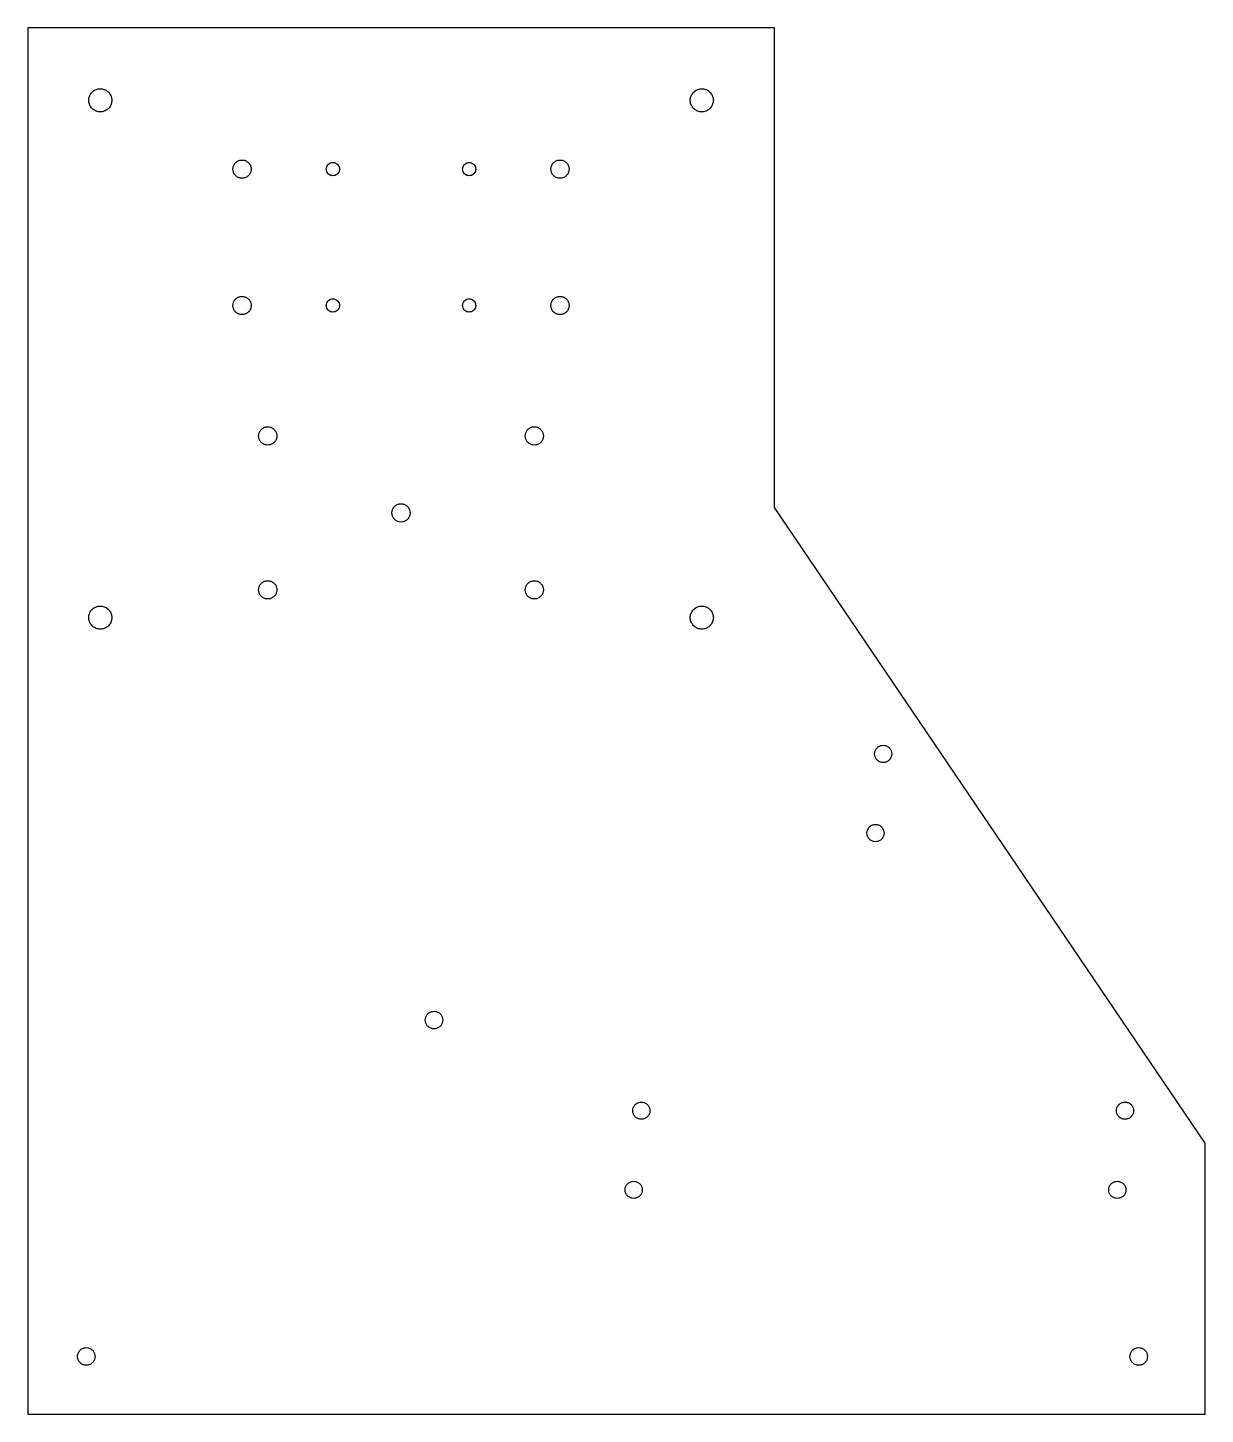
# Model space of a CAD drawing. Extents: x -85 to 183, y -205 to 110.
import ezdxf

# ---------------------------------------------------------------- set-up
doc = ezdxf.new("R2010")
doc.units = 0
doc.layers.get('0').update_dxf_attribs({"linetype": 'CONTINUOUS'})

msp = doc.modelspace()

# ---------------------------------------------------------------- linework, layer by layer
at = {"color": 7}
for points in [[(-84.9, -204.932055), (182.9, -204.932055), (182.9, -143.315048), (84.9, 1.210069), (84.9, 110.3), (-84.9, 110.3), (-84.9, -204.932055)], [(-65.775, 93.8), (-65.775, 93.8)], [(71.025, 93.8), (71.025, 93.8)], [(-34.075, 78.15), (-34.075, 78.15)], [(-14, 78.15), (-14, 78.15)], [(17, 78.15), (17, 78.15)], [(38.225, 78.15), (38.225, 78.15)], [(-34.075, 47.15), (-34.075, 47.15)], [(-14, 47.15), (-14, 47.15)], [(17, 47.15), (17, 47.15)], [(38.225, 47.15), (38.225, 47.15)], [(-28.235889, 17.5), (-28.235889, 17.5)], [(32.385889, 17.5), (32.385889, 17.5)], [(2.075, 0), (2.075, 0)], [(-28.235889, -17.5), (-28.235889, -17.5)], [(32.385889, -17.5), (32.385889, -17.5)], [(-65.775, -23.8), (-65.775, -23.8)], [(71.025, -23.8), (71.025, -23.8)], [(111.607902, -54.796914), (111.607902, -54.796914)], [(109.857896, -72.796907), (109.857896, -72.796907)], [(9.5, -115.3), (9.5, -115.3)], [(56.607899, -135.907948), (56.607899, -135.907948)], [(166.607899, -135.907948), (166.607899, -135.907948)], [(54.857904, -153.907912), (54.857904, -153.907912)], [(164.857901, -153.907997), (164.857901, -153.907997)], [(-69.580557, -191.787609), (-69.580557, -191.787609)], [(169.761668, -191.787609), (169.761668, -191.787609)]]:
    msp.add_lwpolyline(points, dxfattribs=at)
for points, knots in [([(-65.775, 93.8), (-65.806363, 94.106901), (-65.868641, 94.716311), (-66.351816, 95.521655), (-67.059266, 96.120407), (-67.93531, 96.437966), (-68.864891, 96.437966), (-69.739708, 96.120407), (-70.452057, 95.521655), (-70.917029, 94.716311), (-71.079375, 93.8), (-70.917029, 92.883689), (-70.452057, 92.078345), (-69.739708, 91.479593), (-68.864891, 91.162034), (-67.93531, 91.162034), (-67.059266, 91.479593), (-66.351816, 92.078345), (-65.868641, 92.883689), (-65.806363, 93.493099), (-65.775, 93.8)], [0, 0, 0, 0, 0.916031, 1.818952, 2.734983, 3.651014, 4.553934, 5.469965, 6.385996, 7.288917, 8.204948, 9.120979, 10.0239, 10.939931, 11.855962, 12.758883, 13.674914, 14.590944, 15.493866, 16.409896, 16.409896, 16.409896, 16.409896]), ([(71.025, 93.8), (70.993637, 94.106901), (70.931359, 94.716311), (70.448184, 95.521655), (69.740734, 96.120407), (68.86469, 96.437966), (67.935109, 96.437966), (67.060292, 96.120407), (66.347943, 95.521655), (65.882971, 94.716311), (65.720626, 93.8), (65.882971, 92.883689), (66.347943, 92.078345), (67.060292, 91.479593), (67.935109, 91.162034), (68.86469, 91.162034), (69.740734, 91.479593), (70.448184, 92.078345), (70.931359, 92.883689), (70.993637, 93.493099), (71.025, 93.8)], [0, 0, 0, 0, 0.916031, 1.818952, 2.734983, 3.651014, 4.553935, 5.469965, 6.385996, 7.288917, 8.204948, 9.120979, 10.0239, 10.939931, 11.855962, 12.758883, 13.674913, 14.590944, 15.493866, 16.409896, 16.409896, 16.409896, 16.409896]), ([(-34.075, 78.15), (-34.099792, 78.392598), (-34.149021, 78.874322), (-34.53096, 79.510927), (-35.090182, 79.984227), (-35.782674, 80.235249), (-36.517485, 80.235249), (-37.209007, 79.984227), (-37.772102, 79.510927), (-38.139652, 78.874322), (-38.267982, 78.15), (-38.139652, 77.425678), (-37.772102, 76.789073), (-37.209007, 76.315773), (-36.517485, 76.064751), (-35.782674, 76.064751), (-35.090182, 76.315773), (-34.53096, 76.789073), (-34.149021, 77.425678), (-34.099792, 77.907402), (-34.075, 78.15)], [0, 0, 0, 0, 0.724101, 1.437838, 2.161939, 2.886039, 3.599777, 4.323877, 5.047978, 5.761716, 6.485816, 7.209917, 7.923655, 8.647755, 9.371855, 10.085593, 10.809694, 11.533794, 12.247532, 12.971632, 12.971632, 12.971632, 12.971632]), ([(-14, 78.15), (-14.017856, 78.325429), (-14.053312, 78.673774), (-14.32936, 79.134182), (-14.733666, 79.476501), (-15.234388, 79.658063), (-15.765727, 79.658063), (-16.26575, 79.476501), (-16.672845, 79.134183), (-16.93853, 78.673774), (-17.030957, 78.15), (-16.93853, 77.626226), (-16.672845, 77.165817), (-16.26575, 76.823499), (-15.765727, 76.641937), (-15.234388, 76.641937), (-14.733666, 76.823499), (-14.32936, 77.165817), (-14.053312, 77.626226), (-14.017856, 77.974571), (-14, 78.15)], [0, 0, 0, 0, 0.52359, 1.039684, 1.563274, 2.086865, 2.602958, 3.126549, 3.650139, 4.166233, 4.689823, 5.213414, 5.729507, 6.253097, 6.776688, 7.292781, 7.816372, 8.339962, 8.856056, 9.379646, 9.379646, 9.379646, 9.379646]), ([(17, 78.15), (16.982144, 78.325429), (16.946688, 78.673774), (16.67064, 79.134183), (16.266334, 79.476501), (15.765612, 79.658063), (15.234273, 79.658063), (14.73425, 79.476501), (14.327155, 79.134182), (14.06147, 78.673774), (13.969043, 78.15), (14.06147, 77.626226), (14.327155, 77.165817), (14.73425, 76.823499), (15.234273, 76.641937), (15.765612, 76.641937), (16.266334, 76.823499), (16.67064, 77.165817), (16.946688, 77.626226), (16.982144, 77.974571), (17, 78.15)], [0, 0, 0, 0, 0.52359, 1.039684, 1.563274, 2.086865, 2.602958, 3.126549, 3.650139, 4.166233, 4.689823, 5.213413, 5.729507, 6.253097, 6.776688, 7.292781, 7.816372, 8.339962, 8.856056, 9.379646, 9.379646, 9.379646, 9.379646]), ([(38.225, 78.15), (38.200208, 78.392598), (38.150979, 78.874322), (37.76904, 79.510927), (37.209818, 79.984227), (36.517326, 80.235249), (35.782515, 80.235249), (35.090993, 79.984227), (34.527898, 79.510927), (34.160348, 78.874322), (34.032018, 78.15), (34.160348, 77.425678), (34.527898, 76.789073), (35.090993, 76.315773), (35.782515, 76.064751), (36.517326, 76.064751), (37.209818, 76.315773), (37.76904, 76.789073), (38.150979, 77.425678), (38.200208, 77.907402), (38.225, 78.15)], [0, 0, 0, 0, 0.724101, 1.437838, 2.161939, 2.886039, 3.599777, 4.323877, 5.047978, 5.761716, 6.485816, 7.209917, 7.923655, 8.647755, 9.371855, 10.085593, 10.809694, 11.533794, 12.247532, 12.971632, 12.971632, 12.971632, 12.971632]), ([(-34.075, 47.15), (-34.099792, 47.392598), (-34.149021, 47.874322), (-34.53096, 48.510927), (-35.090182, 48.984227), (-35.782674, 49.235249), (-36.517485, 49.235249), (-37.209007, 48.984227), (-37.772102, 48.510927), (-38.139652, 47.874322), (-38.267982, 47.15), (-38.139652, 46.425678), (-37.772102, 45.789073), (-37.209007, 45.315773), (-36.517485, 45.064751), (-35.782674, 45.064751), (-35.090182, 45.315773), (-34.53096, 45.789073), (-34.149021, 46.425678), (-34.099792, 46.907402), (-34.075, 47.15)], [0, 0, 0, 0, 0.724101, 1.437838, 2.161939, 2.886039, 3.599777, 4.323877, 5.047978, 5.761716, 6.485816, 7.209917, 7.923655, 8.647755, 9.371856, 10.085593, 10.809694, 11.533794, 12.247532, 12.971632, 12.971632, 12.971632, 12.971632]), ([(-14, 47.15), (-14.017856, 47.325428), (-14.053312, 47.673774), (-14.32936, 48.134182), (-14.733665, 48.476501), (-15.234387, 48.658063), (-15.765727, 48.658063), (-16.26575, 48.476501), (-16.672845, 48.134182), (-16.93853, 47.673773), (-17.030957, 47.15), (-16.93853, 46.626226), (-16.672845, 46.165817), (-16.26575, 45.823499), (-15.765727, 45.641937), (-15.234388, 45.641937), (-14.733666, 45.823498), (-14.32936, 46.165817), (-14.053312, 46.626226), (-14.017856, 46.974571), (-14, 47.15)], [0, 0, 0, 0, 0.52359, 1.039684, 1.563274, 2.086865, 2.602958, 3.126549, 3.65014, 4.166233, 4.689823, 5.213414, 5.729507, 6.253097, 6.776688, 7.292781, 7.816372, 8.339962, 8.856056, 9.379646, 9.379646, 9.379646, 9.379646]), ([(17, 47.15), (16.982144, 47.325428), (16.946688, 47.673773), (16.67064, 48.134182), (16.266334, 48.476501), (15.765612, 48.658063), (15.234273, 48.658063), (14.73425, 48.476501), (14.327155, 48.134182), (14.06147, 47.673774), (13.969043, 47.15), (14.06147, 46.626226), (14.327155, 46.165817), (14.73425, 45.823498), (15.234273, 45.641937), (15.765612, 45.641937), (16.266334, 45.823499), (16.67064, 46.165817), (16.946688, 46.626226), (16.982144, 46.974571), (17, 47.15)], [0, 0, 0, 0, 0.52359, 1.039684, 1.563274, 2.086865, 2.602958, 3.126549, 3.650139, 4.166233, 4.689823, 5.213413, 5.729507, 6.253097, 6.776688, 7.292781, 7.816372, 8.339962, 8.856056, 9.379646, 9.379646, 9.379646, 9.379646]), ([(38.225, 47.15), (38.200208, 47.392598), (38.150979, 47.874322), (37.76904, 48.510927), (37.209818, 48.984227), (36.517326, 49.235249), (35.782515, 49.235249), (35.090993, 48.984227), (34.527898, 48.510927), (34.160348, 47.874322), (34.032018, 47.15), (34.160348, 46.425678), (34.527898, 45.789073), (35.090993, 45.315773), (35.782515, 45.064751), (36.517326, 45.064751), (37.209818, 45.315773), (37.76904, 45.789073), (38.150979, 46.425678), (38.200208, 46.907402), (38.225, 47.15)], [0, 0, 0, 0, 0.724101, 1.437838, 2.161939, 2.886039, 3.599777, 4.323877, 5.047978, 5.761716, 6.485816, 7.209917, 7.923655, 8.647755, 9.371856, 10.085593, 10.809694, 11.533794, 12.247532, 12.971632, 12.971632, 12.971632, 12.971632]), ([(-28.235889, 17.5), (-28.260681, 17.742598), (-28.30991, 18.224322), (-28.691849, 18.860927), (-29.251071, 19.334227), (-29.943563, 19.585249), (-30.678374, 19.585249), (-31.369896, 19.334227), (-31.932991, 18.860927), (-32.300541, 18.224322), (-32.428871, 17.5), (-32.300541, 16.775678), (-31.932991, 16.139073), (-31.369896, 15.665773), (-30.678374, 15.414751), (-29.943563, 15.414751), (-29.251071, 15.665773), (-28.691849, 16.139073), (-28.30991, 16.775678), (-28.260681, 17.257402), (-28.235889, 17.5)], [0, 0, 0, 0, 0.724101, 1.437838, 2.161939, 2.886039, 3.599777, 4.323877, 5.047978, 5.761716, 6.485816, 7.209917, 7.923655, 8.647755, 9.371856, 10.085593, 10.809694, 11.533794, 12.247532, 12.971632, 12.971632, 12.971632, 12.971632]), ([(32.385889, 17.5), (32.361097, 17.742598), (32.311868, 18.224322), (31.929929, 18.860927), (31.370707, 19.334227), (30.678215, 19.585249), (29.943404, 19.585249), (29.251882, 19.334227), (28.688787, 18.860927), (28.321237, 18.224322), (28.192907, 17.5), (28.321237, 16.775678), (28.688787, 16.139073), (29.251882, 15.665773), (29.943404, 15.414751), (30.678215, 15.414751), (31.370707, 15.665773), (31.929929, 16.139073), (32.311868, 16.775678), (32.361097, 17.257402), (32.385889, 17.5)], [0, 0, 0, 0, 0.724101, 1.437838, 2.161939, 2.886039, 3.599777, 4.323877, 5.047978, 5.761716, 6.485816, 7.209917, 7.923655, 8.647755, 9.371856, 10.085593, 10.809694, 11.533794, 12.247532, 12.971632, 12.971632, 12.971632, 12.971632]), ([(2.075, 0), (2.050208, 0.242598), (2.000979, 0.724322), (1.61904, 1.360927), (1.059818, 1.834227), (0.367326, 2.085249), (-0.367485, 2.085249), (-1.059007, 1.834227), (-1.622102, 1.360927), (-1.989652, 0.724322), (-2.117982, 0), (-1.989652, -0.724322), (-1.622102, -1.360927), (-1.059007, -1.834227), (-0.367485, -2.085249), (0.367326, -2.085249), (1.059818, -1.834227), (1.61904, -1.360927), (2.000979, -0.724322), (2.050208, -0.242598), (2.075, 0)], [0, 0, 0, 0, 0.724101, 1.437838, 2.161939, 2.886039, 3.599777, 4.323877, 5.047978, 5.761716, 6.485816, 7.209917, 7.923655, 8.647755, 9.371856, 10.085593, 10.809694, 11.533794, 12.247532, 12.971632, 12.971632, 12.971632, 12.971632]), ([(-28.235889, -17.5), (-28.260681, -17.257402), (-28.30991, -16.775678), (-28.691849, -16.139073), (-29.251071, -15.665773), (-29.943563, -15.414751), (-30.678374, -15.414751), (-31.369896, -15.665773), (-31.932991, -16.139073), (-32.300541, -16.775678), (-32.428871, -17.5), (-32.300541, -18.224322), (-31.932991, -18.860927), (-31.369896, -19.334227), (-30.678374, -19.585249), (-29.943563, -19.585249), (-29.251071, -19.334227), (-28.691849, -18.860927), (-28.30991, -18.224322), (-28.260681, -17.742598), (-28.235889, -17.5)], [0, 0, 0, 0, 0.724101, 1.437838, 2.161939, 2.886039, 3.599777, 4.323877, 5.047978, 5.761716, 6.485816, 7.209917, 7.923655, 8.647755, 9.371856, 10.085593, 10.809694, 11.533794, 12.247532, 12.971632, 12.971632, 12.971632, 12.971632]), ([(32.385889, -17.5), (32.361097, -17.257402), (32.311868, -16.775678), (31.929929, -16.139073), (31.370707, -15.665773), (30.678215, -15.414751), (29.943404, -15.414751), (29.251882, -15.665773), (28.688787, -16.139073), (28.321237, -16.775678), (28.192907, -17.5), (28.321237, -18.224322), (28.688787, -18.860927), (29.251882, -19.334227), (29.943404, -19.585249), (30.678215, -19.585249), (31.370707, -19.334227), (31.929929, -18.860927), (32.311868, -18.224322), (32.361097, -17.742598), (32.385889, -17.5)], [0, 0, 0, 0, 0.724101, 1.437838, 2.161939, 2.886039, 3.599777, 4.323877, 5.047978, 5.761716, 6.485816, 7.209917, 7.923655, 8.647755, 9.371856, 10.085593, 10.809694, 11.533794, 12.247532, 12.971632, 12.971632, 12.971632, 12.971632]), ([(-65.775, -23.8), (-65.806363, -23.493099), (-65.868641, -22.883689), (-66.351816, -22.078345), (-67.059266, -21.479593), (-67.93531, -21.162034), (-68.864891, -21.162034), (-69.739708, -21.479593), (-70.452057, -22.078345), (-70.917029, -22.883689), (-71.079374, -23.8), (-70.917029, -24.716311), (-70.452057, -25.521655), (-69.739708, -26.120407), (-68.864891, -26.437965), (-67.93531, -26.437965), (-67.059266, -26.120407), (-66.351816, -25.521655), (-65.868641, -24.716311), (-65.806363, -24.106901), (-65.775, -23.8)], [0, 0, 0, 0, 0.916031, 1.818952, 2.734983, 3.651014, 4.553934, 5.469965, 6.385996, 7.288917, 8.204948, 9.120979, 10.0239, 10.939931, 11.855962, 12.758883, 13.674914, 14.590945, 15.493866, 16.409897, 16.409897, 16.409897, 16.409897]), ([(71.025, -23.8), (70.993637, -23.493099), (70.931359, -22.883689), (70.448184, -22.078345), (69.740734, -21.479593), (68.86469, -21.162034), (67.935109, -21.162034), (67.060292, -21.479593), (66.347943, -22.078345), (65.882971, -22.883689), (65.720626, -23.8), (65.882971, -24.71631), (66.347943, -25.521655), (67.060292, -26.120408), (67.935109, -26.437965), (68.86469, -26.437965), (69.740734, -26.120408), (70.448183, -25.521654), (70.931359, -24.71631), (70.993637, -24.106901), (71.025, -23.8)], [0, 0, 0, 0, 0.916031, 1.818952, 2.734983, 3.651014, 4.553935, 5.469965, 6.385996, 7.288917, 8.204948, 9.120979, 10.0239, 10.939931, 11.855962, 12.758883, 13.674913, 14.590945, 15.493866, 16.409896, 16.409896, 16.409896, 16.409896]), ([(111.607902, -54.796914), (111.58452, -54.568132), (111.53809, -54.11383), (111.17788, -53.513468), (110.650519, -53.067048), (109.997396, -52.830405), (109.304443, -52.830404), (108.652237, -53.067049), (108.121224, -53.513467), (107.774584, -54.11383), (107.653558, -54.796947), (107.774575, -55.480068), (108.121204, -56.080484), (108.652263, -56.526846), (109.304426, -56.76358), (109.997413, -56.763579), (110.650492, -56.526847), (111.177901, -56.080484), (111.538101, -55.480069), (111.584523, -55.025729), (111.607902, -54.796914)], [0, 0, 0, 0, 0.682864, 1.355986, 2.038902, 2.721769, 3.394884, 4.077747, 4.760663, 5.433784, 6.116648, 6.799608, 7.472748, 8.155641, 8.838523, 9.511639, 10.194524, 10.877419, 11.550559, 12.233519, 12.233519, 12.233519, 12.233519]), ([(109.857896, -72.796907), (109.834594, -72.568034), (109.788324, -72.113556), (109.428213, -71.512857), (108.900784, -71.066176), (108.247498, -70.829397), (107.55435, -70.829396), (106.901976, -71.06618), (106.370903, -71.512855), (106.024301, -72.113553), (105.90371, -72.796936), (106.024303, -73.480317), (106.370898, -74.081056), (106.901993, -74.527704), (107.554335, -74.764572), (108.247513, -74.76457), (108.900769, -74.527707), (109.428224, -74.081054), (109.788349, -73.48032), (109.834602, -73.025808), (109.857896, -72.796907)], [0, 0, 0, 0, 0.683104, 1.356461, 2.039573, 2.722627, 3.39592, 4.078969, 4.762088, 5.435448, 6.11855, 6.801738, 7.475103, 8.158212, 8.841281, 9.514574, 10.197647, 10.880756, 11.554123, 12.237309, 12.237309, 12.237309, 12.237309]), ([(9.5, -115.3), (9.476104, -115.066171), (9.428654, -114.601859), (9.060521, -113.988263), (8.521512, -113.53207), (7.854049, -113.290122), (7.145797, -113.290122), (6.47927, -113.53207), (5.936528, -113.988263), (5.582263, -114.601859), (5.458572, -115.3), (5.582263, -115.998141), (5.936528, -116.611737), (6.47927, -117.067929), (7.145797, -117.309878), (7.854049, -117.309878), (8.521511, -117.067929), (9.060521, -116.611737), (9.428654, -115.998141), (9.476104, -115.533829), (9.5, -115.3)], [0, 0, 0, 0, 0.697928, 1.385868, 2.083796, 2.781724, 3.469664, 4.167592, 4.865521, 5.55346, 6.251389, 6.949317, 7.637257, 8.335185, 9.033113, 9.721053, 10.418981, 11.116909, 11.804849, 12.502777, 12.502777, 12.502777, 12.502777]), ([(56.607899, -135.907948), (56.584597, -135.679083), (56.538324, -135.224617), (56.178216, -134.623926), (55.650758, -134.177294), (54.997516, -133.940402), (54.304326, -133.940401), (53.651996, -134.177296), (53.120896, -134.623924), (52.774303, -135.224616), (52.653707, -135.907978), (52.774299, -136.591346), (53.120903, -137.192065), (53.651987, -137.63872), (54.304332, -137.875584), (54.99751, -137.875583), (55.650769, -137.638721), (56.178213, -137.192064), (56.538348, -136.591347), (56.584604, -136.136845), (56.607899, -135.907948)], [0, 0, 0, 0, 0.683084, 1.35643, 2.039529, 2.722609, 3.395902, 4.078979, 4.762082, 5.435429, 6.118511, 6.801685, 7.475033, 8.158144, 8.841215, 9.514507, 10.197581, 10.880693, 11.554043, 12.237217, 12.237217, 12.237217, 12.237217]), ([(166.607899, -135.907948), (166.584597, -135.679083), (166.538324, -135.224617), (166.178216, -134.623926), (165.650758, -134.177294), (164.997516, -133.940402), (164.304326, -133.940401), (163.651996, -134.177297), (163.120896, -134.623924), (162.774301, -135.224615), (162.653708, -135.907978), (162.774299, -136.591346), (163.120904, -137.192065), (163.651987, -137.63872), (164.304332, -137.875584), (164.99751, -137.875583), (165.650769, -137.638721), (166.178213, -137.192064), (166.538348, -136.591347), (166.584604, -136.136845), (166.607899, -135.907948)], [0, 0, 0, 0, 0.683084, 1.35643, 2.039529, 2.722609, 3.395902, 4.078979, 4.762083, 5.43543, 6.118512, 6.801686, 7.475034, 8.158145, 8.841215, 9.514508, 10.197582, 10.880694, 11.554044, 12.237218, 12.237218, 12.237218, 12.237218]), ([(54.857904, -153.907912), (54.834521, -153.679134), (54.788089, -153.224835), (54.427884, -152.624473), (53.900525, -152.178044), (53.2474, -151.941403), (52.554446, -151.941402), (51.902237, -152.178046), (51.371226, -152.624472), (51.02459, -153.224835), (50.903559, -153.907948), (51.024578, -154.591066), (51.371206, -155.191481), (51.902265, -155.637844), (52.554429, -155.874577), (53.247417, -155.874577), (53.900497, -155.637846), (54.427904, -155.191481), (54.788103, -154.591066), (54.834525, -154.136727), (54.857904, -153.907912)], [0, 0, 0, 0, 0.682852, 1.355979, 2.038898, 2.721765, 3.394881, 4.077745, 4.760665, 5.433791, 6.116643, 6.799603, 7.472743, 8.155636, 8.83852, 9.511635, 10.194522, 10.877415, 11.550555, 12.233515, 12.233515, 12.233515, 12.233515]), ([(164.857901, -153.907997), (164.834601, -153.679121), (164.788334, -153.22465), (164.428214, -152.623964), (163.90076, -152.177346), (163.247526, -151.940427), (162.554323, -151.940428), (161.901998, -152.177345), (161.370903, -152.623964), (161.024295, -153.224648), (160.903709, -153.908001), (161.024312, -154.591355), (161.370909, -155.192051), (161.901981, -155.638718), (162.554334, -155.875575), (163.247515, -155.875576), (163.900779, -155.638715), (164.428215, -155.192052), (164.788346, -154.591358), (164.834605, -154.136876), (164.857901, -153.907997)], [0, 0, 0, 0, 0.683115, 1.356437, 2.039529, 2.722617, 3.395914, 4.079006, 4.7621, 5.435424, 6.118537, 6.80166, 7.474999, 8.158107, 8.841185, 9.514482, 10.197557, 10.880671, 11.554013, 12.237135, 12.237135, 12.237135, 12.237135]), ([(-69.580557, -191.787609), (-69.604453, -191.55378), (-69.651903, -191.089467), (-70.020035, -190.475871), (-70.559043, -190.019676), (-71.226506, -189.777728), (-71.934758, -189.777728), (-72.601286, -190.019676), (-73.144027, -190.475871), (-73.498291, -191.089467), (-73.621983, -191.787609), (-73.498291, -192.485751), (-73.144027, -193.099348), (-72.601286, -193.555543), (-71.934758, -193.797491), (-71.226506, -193.797491), (-70.559043, -193.555543), (-70.020035, -193.099348), (-69.651903, -192.485751), (-69.604453, -192.021439), (-69.580557, -191.787609)], [0, 0, 0, 0, 0.697929, 1.38587, 2.083798, 2.781727, 3.469667, 4.167595, 4.865523, 5.553464, 6.251393, 6.949322, 7.637263, 8.335191, 9.03312, 9.72106, 10.418989, 11.116916, 11.804858, 12.502786, 12.502786, 12.502786, 12.502786]), ([(169.761668, -191.787609), (169.737771, -191.55378), (169.690321, -191.089467), (169.322187, -190.475871), (168.783178, -190.019676), (168.115716, -189.777728), (167.407463, -189.777728), (166.740935, -190.019676), (166.198194, -190.475871), (165.843931, -191.089467), (165.720239, -191.787609), (165.843931, -192.485751), (166.198194, -193.099348), (166.740935, -193.555543), (167.407463, -193.797491), (168.115716, -193.797491), (168.783178, -193.555542), (169.322187, -193.099348), (169.690321, -192.485752), (169.737771, -192.021439), (169.761668, -191.787609)], [0, 0, 0, 0, 0.697929, 1.385871, 2.083799, 2.781728, 3.469668, 4.167597, 4.865525, 5.553466, 6.251395, 6.949323, 7.637264, 8.335192, 9.033121, 9.721061, 10.41899, 11.116918, 11.80486, 12.502789, 12.502789, 12.502789, 12.502789])]:
    msp.add_open_spline(points, degree=3, knots=knots, dxfattribs=at)

doc.saveas('drawing.dxf')
